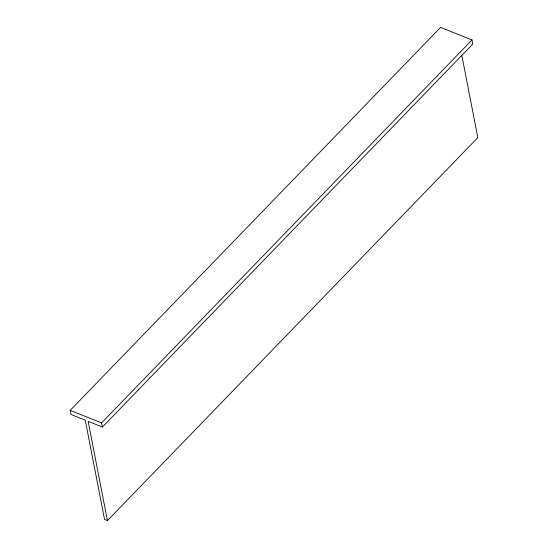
<?xml version="1.0" encoding="UTF-8"?>
<svg xmlns="http://www.w3.org/2000/svg" width="548" height="548" viewBox="0 0 548 548"><rect width="100%" height="100%" fill="white"/><g stroke="black" fill="none" stroke-linecap="round" stroke-linejoin="round"><path stroke-width="0.82" d="M70.185 410.377L440.565 27.4L471.986 39.929L472.794 44.066L102.414 427.043L88.146 421.35L107.435 520.6L104.545 519.449L85.255 420.2L70.987 414.507L70.185 410.377L101.613 422.905L102.414 427.043M101.613 422.905L471.986 39.929M107.435 520.6L477.815 137.623L461.765 55.06"/></g></svg>
